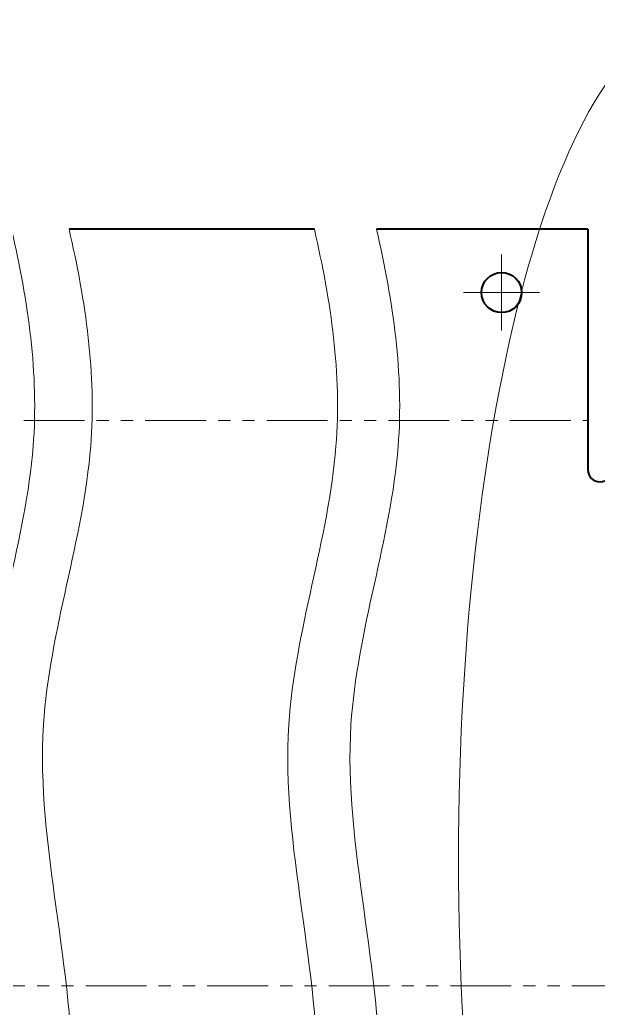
# Model space of a CAD drawing. Header units: millimetres. Extents: x 12064 to 35004, y -6103 to -2658.
# Drawn here: x 28626.3 to 28673.9, y -3065.7 to -2984.5 of the extents above; entities that cross this region are included whole.
import ezdxf

# ---------------------------------------------------------------- set-up
doc = ezdxf.new("R2010")
doc.units = ezdxf.units.MM
doc.linetypes.add('LT_03', pattern=[20.32, 12.7, -2.54, 2.54, -2.54])
doc.linetypes.add('LT_04', pattern=[20, 10, -2, 2, -2, 2, -2])
for name, color, linetype, lineweight in [('Layer_03', 5, 'LT_04', 13), ('Layer_04', 7, 'Continuous', 40), ('Layer_10', 6, 'Continuous', 15), ('Layer_11', 1, 'LT_03', 15)]:
    doc.layers.add(name, color=color, linetype=linetype, lineweight=lineweight)

msp = doc.modelspace()

# ---------------------------------------------------------------- linework, layer by layer
at = {"layer": 'Layer_03', "ltscale": 0.5}
for p, q in [((28446.613, -3017.424), (28673.028, -3017.424)), ((28431.713, -3063.901), (28687.928, -3063.901))]:
    msp.add_line(p, q, dxfattribs=at)
at = {"layer": 'Layer_04'}
for p, q in [((28650.525, -3001.694), (28630.345, -3001.694)), ((28673.028, -3001.694), (28655.641, -3001.694)), ((28673.028, -3001.694), (28673.028, -3021.462))]:
    msp.add_line(p, q, dxfattribs=at)
msp.add_circle((28665.928, -3006.894), 1.65, dxfattribs=at)
msp.add_arc((28674.028, -3021.462), 1, 180, 0, dxfattribs=at)
at = {"layer": 'Layer_10', "ltscale": 0.5}
msp.add_ellipse((28682.071, -3053.438), major_axis=(0, 68.972), ratio=0.285408, dxfattribs=at)
for points in [[(28625.614, -3001.694), (28626.987, -3007.648), (28628.972, -3021.232), (28620.351, -3044.675), (28628.714, -3070.472), (28621.559, -3093.407), (28623.031, -3106.292), (28624.048, -3111.431)], [(28630.345, -3001.694), (28631.719, -3007.648), (28633.704, -3021.232), (28625.083, -3044.675), (28633.446, -3070.472), (28626.291, -3093.407), (28627.763, -3106.292), (28628.78, -3111.431)], [(28650.525, -3001.694), (28651.899, -3007.648), (28653.884, -3021.232), (28645.263, -3044.675), (28653.626, -3070.472), (28646.471, -3093.407), (28647.942, -3106.292), (28648.959, -3111.431)], [(28655.641, -3001.694), (28657.014, -3007.648), (28658.999, -3021.232), (28650.378, -3044.675), (28658.741, -3070.472), (28651.586, -3093.407), (28653.058, -3106.292), (28654.075, -3111.431)]]:
    msp.add_open_spline(points, degree=3, knots=[10.994363, 10.994363, 10.994363, 10.994363, 29.076695, 52.28694, 82.62923, 106.169992, 121.802313, 121.802313, 121.802313, 121.802313], dxfattribs=at)
at = {"layer": 'Layer_11', "ltscale": 0.5}
for p, q in [((28665.928, -3003.77), (28665.928, -3010.017)), ((28662.805, -3006.894), (28669.052, -3006.894))]:
    msp.add_line(p, q, dxfattribs=at)

doc.saveas('drawing.dxf')
